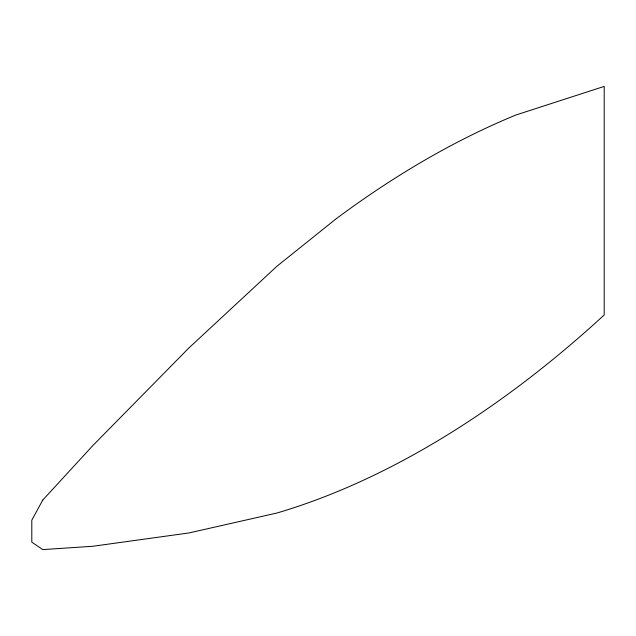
<?xml version="1.0" encoding="UTF-8"?>
<svg xmlns="http://www.w3.org/2000/svg" width="636" height="636" viewBox="0 0 636 636"><rect width="100%" height="100%" fill="white"/><g stroke="black" fill="none" stroke-linecap="round" stroke-linejoin="round"><path stroke-width="0.95" d="M42.763 500.071L31.8 520.168L31.8 542.15L42.763 549.591L92.912 546.26L188.908 532.96L276.843 513.045A886.854 512.028 -60 0 0 604.2 314.971L604.2 86.409L516.027 114.965A889.144 513.347 -60 0 0 335.943 218.935L276.843 266.333L188.908 347.948L92.912 445.494L42.763 500.071"/></g></svg>
